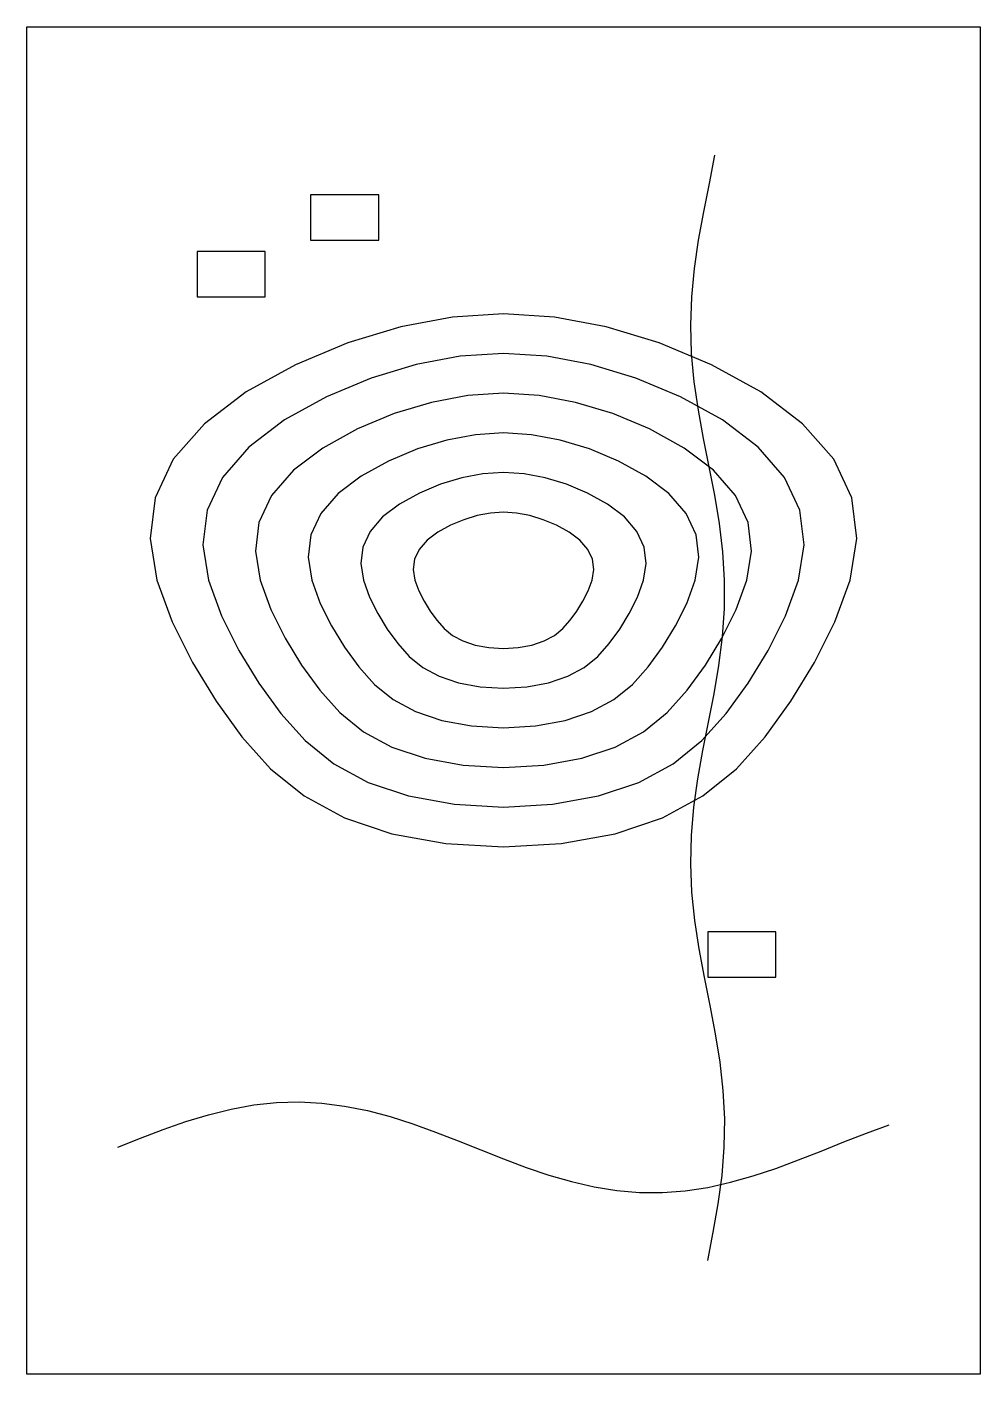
# Model space of a CAD drawing. Extents: x 788100 to 788940, y 9236860 to 9238048.
import ezdxf

# ---------------------------------------------------------------- set-up
doc = ezdxf.new("R2010")
doc.units = 0
for name, color, linetype in [('990_1_SKETSA_COKLAT_014', 30, 'CONTINUOUS'), ('990_2_SKETSA_COKLAT_025', 30, 'CONTINUOUS'), ('990_3_SKETSA_HITAM_035', 7, 'CONTINUOUS'), ('990_4_SKETSA_BIRU_018', 5, 'CONTINUOUS'), ('990_5_SKETSA_HITAM_050', 7, 'CONTINUOUS'), ('FRAME', 8, 'CONTINUOUS')]:
    doc.layers.add(name, color=color, linetype=linetype)

msp = doc.modelspace()

# ---------------------------------------------------------------- linework, layer by layer
at = {"layer": '990_1_SKETSA_COKLAT_014'}
for points in [[(788825.5, 9237560), (788831.3278, 9237596.7621), (788827.0018, 9237632.619), (788811.0221, 9237666.6878), (788783.6088, 9237698.1295), (788746.7136, 9237726.1701), (788703.4527, 9237750.119), (788657.1753, 9237769.3865), (788610.5204, 9237783.4983), (788564.81, 9237792.1068), (788520, 9237795), (788475.19, 9237792.1068), (788429.4796, 9237783.4983), (788382.8247, 9237769.3865), (788336.5473, 9237750.119), (788293.2864, 9237726.1701), (788256.3912, 9237698.1295), (788228.9779, 9237666.6878), (788212.9982, 9237632.619), (788208.6722, 9237596.7621), (788214.5, 9237560), (788227.8503, 9237523.2379), (788245.9063, 9237487.381), (788266.6171, 9237453.3122), (788289.2994, 9237421.8705), (788314.6714, 9237393.8299), (788344.3159, 9237369.881), (788379.7871, 9237350.6135), (788421.711, 9237336.5017), (788469.2285, 9237327.8932), (788520, 9237325), (788570.7715, 9237327.8932), (788618.289, 9237336.5017), (788660.2129, 9237350.6135), (788695.6841, 9237369.881), (788725.3286, 9237393.8299), (788750.7006, 9237421.8705), (788773.3829, 9237453.3122), (788794.0937, 9237487.381), (788812.1497, 9237523.2379), (788825.5, 9237560)], [(788780, 9237560), (788784.9599, 9237591.2869), (788781.2782, 9237621.8034), (788767.6784, 9237650.7981), (788744.3479, 9237677.5571), (788712.9478, 9237701.4214), (788676.1299, 9237721.8034), (788636.745, 9237738.2013), (788597.0387, 9237750.2113), (788558.1362, 9237757.5377), (788520, 9237760), (788481.8638, 9237757.5377), (788442.9613, 9237750.2113), (788403.255, 9237738.2013), (788363.8701, 9237721.8034), (788327.0522, 9237701.4214), (788295.6521, 9237677.5571), (788272.3216, 9237650.7981), (788258.7218, 9237621.8034), (788255.0401, 9237591.2869), (788260, 9237560), (788271.3619, 9237528.7131), (788286.7288, 9237498.1966), (788304.355, 9237469.2019), (788323.659, 9237442.4429), (788345.2522, 9237418.5786), (788370.4816, 9237398.1966), (788400.6699, 9237381.7987), (788436.3498, 9237369.7887), (788476.7902, 9237362.4623), (788520, 9237360), (788563.2098, 9237362.4623), (788603.6502, 9237369.7887), (788639.3301, 9237381.7987), (788669.5184, 9237398.1966), (788694.7478, 9237418.5786), (788716.341, 9237442.4429), (788735.645, 9237469.2019), (788753.2712, 9237498.1966), (788768.6381, 9237528.7131), (788780, 9237560)], [(788689, 9237560), (788692.2239, 9237580.3365), (788689.8308, 9237600.1722), (788680.9909, 9237619.0188), (788665.8261, 9237636.4121), (788645.416, 9237651.9239), (788621.4845, 9237665.1722), (788595.8842, 9237675.8308), (788570.0751, 9237683.6373), (788544.7885, 9237688.3995), (788520, 9237690), (788495.2115, 9237688.3995), (788469.9249, 9237683.6373), (788444.1158, 9237675.8308), (788418.5155, 9237665.1722), (788394.584, 9237651.9239), (788374.1739, 9237636.4121), (788359.0091, 9237619.0188), (788350.1692, 9237600.1722), (788347.7761, 9237580.3365), (788351, 9237560), (788358.3853, 9237539.6635), (788368.3737, 9237519.8278), (788379.8307, 9237500.9812), (788392.3784, 9237483.5879), (788406.414, 9237468.0761), (788422.813, 9237454.8278), (788442.4354, 9237444.1692), (788465.6274, 9237436.3627), (788491.9137, 9237431.6005), (788520, 9237430), (788548.0863, 9237431.6005), (788574.3726, 9237436.3627), (788597.5646, 9237444.1692), (788617.187, 9237454.8278), (788633.586, 9237468.0761), (788647.6216, 9237483.5879), (788660.1693, 9237500.9812), (788671.6263, 9237519.8278), (788681.6147, 9237539.6635), (788689, 9237560)], [(788643.5, 9237560), (788645.8559, 9237574.8613), (788644.1071, 9237589.3566), (788637.6472, 9237603.1291), (788626.5652, 9237615.8396), (788611.6502, 9237627.1751), (788594.1617, 9237636.8566), (788575.4539, 9237644.6456), (788556.5934, 9237650.3504), (788538.1147, 9237653.8304), (788520, 9237655), (788501.8853, 9237653.8304), (788483.4066, 9237650.3504), (788464.5461, 9237644.6456), (788445.8383, 9237636.8566), (788428.3498, 9237627.1751), (788413.4348, 9237615.8396), (788402.3528, 9237603.1291), (788395.8929, 9237589.3566), (788394.1441, 9237574.8613), (788396.5, 9237560), (788401.8969, 9237545.1387), (788409.1962, 9237530.6434), (788417.5686, 9237516.8709), (788426.738, 9237504.1604), (788436.9948, 9237492.8249), (788448.9788, 9237483.1434), (788463.3182, 9237475.3544), (788480.2662, 9237469.6496), (788499.4754, 9237466.1696), (788520, 9237465), (788540.5246, 9237466.1696), (788559.7338, 9237469.6496), (788576.6818, 9237475.3544), (788591.0212, 9237483.1434), (788603.0052, 9237492.8249), (788613.262, 9237504.1604), (788622.4314, 9237516.8709), (788630.8038, 9237530.6434), (788638.1031, 9237545.1387), (788643.5, 9237560)], [(788598, 9237560), (788599.488, 9237569.3861), (788598.3834, 9237578.541), (788594.3035, 9237587.2394), (788587.3044, 9237595.2671), (788577.8843, 9237602.4264), (788566.839, 9237608.541), (788555.0235, 9237613.4604), (788543.1116, 9237617.0634), (788531.4409, 9237619.2613), (788520, 9237620), (788508.5591, 9237619.2613), (788496.8884, 9237617.0634), (788484.9765, 9237613.4604), (788473.161, 9237608.541), (788462.1157, 9237602.4264), (788452.6956, 9237595.2671), (788445.6965, 9237587.2394), (788441.6166, 9237578.541), (788440.512, 9237569.3861), (788442, 9237560), (788445.4086, 9237550.6139), (788450.0186, 9237541.459), (788455.3065, 9237532.7606), (788461.0977, 9237524.7329), (788467.5757, 9237517.5736), (788475.1445, 9237511.459), (788484.201, 9237506.5396), (788494.9049, 9237502.9366), (788507.0371, 9237500.7387), (788520, 9237500), (788532.9629, 9237500.7387), (788545.0951, 9237502.9366), (788555.799, 9237506.5396), (788564.8555, 9237511.459), (788572.4243, 9237517.5736), (788578.9023, 9237524.7329), (788584.6935, 9237532.7606), (788589.9814, 9237541.459), (788594.5914, 9237550.6139), (788598, 9237560)]]:
    msp.add_lwpolyline(points, dxfattribs=at)
at = {"layer": '990_2_SKETSA_COKLAT_025'}
msp.add_lwpolyline([(788734.5, 9237560), (788738.5919, 9237585.8117), (788735.5545, 9237610.9878), (788724.3347, 9237634.9084), (788705.087, 9237656.9846), (788679.1819, 9237676.6726), (788648.8072, 9237693.4878), (788616.3146, 9237707.0161), (788583.5569, 9237716.9243), (788551.4623, 9237722.9686), (788520, 9237725), (788488.5377, 9237722.9686), (788456.4431, 9237716.9243), (788423.6854, 9237707.0161), (788391.1928, 9237693.4878), (788360.8181, 9237676.6726), (788334.913, 9237656.9846), (788315.6653, 9237634.9084), (788304.4455, 9237610.9878), (788301.4081, 9237585.8117), (788305.5, 9237560), (788314.8736, 9237534.1883), (788327.5512, 9237509.0122), (788342.0929, 9237485.0916), (788358.0187, 9237463.0154), (788375.8331, 9237443.3274), (788396.6473, 9237426.5122), (788421.5527, 9237412.9839), (788450.9886, 9237403.0757), (788484.352, 9237397.0314), (788520, 9237395), (788555.648, 9237397.0314), (788589.0114, 9237403.0757), (788618.4473, 9237412.9839), (788643.3527, 9237426.5122), (788664.1669, 9237443.3274), (788681.9813, 9237463.0154), (788697.9071, 9237485.0916), (788712.4488, 9237509.0122), (788725.1264, 9237534.1883), (788734.5, 9237560)], dxfattribs=at)
at = {"layer": '990_3_SKETSA_HITAM_035'}
msp.add_lwpolyline([(788180, 9237060), (788200, 9237067.9468), (788220, 9237075.5767), (788240, 9237082.5857), (788260, 9237088.6942), (788280, 9237093.6588), (788300, 9237097.2816), (788320, 9237099.418), (788340, 9237099.9829), (788360, 9237098.9539), (788380, 9237096.3719), (788400, 9237092.3399), (788420, 9237087.0185), (788440, 9237080.6201), (788460, 9237073.3995), (788480, 9237065.6448), (788500, 9237057.665), (788520, 9237049.7784), (788540, 9237042.2992), (788560, 9237035.5257), (788580, 9237029.7279), (788600, 9237025.137), (788620, 9237021.9359), (788640, 9237020.2524), (788660, 9237020.1534), (788680, 9237021.643), (788700, 9237024.6618), (788720, 9237029.0894), (788740, 9237034.7493), (788760, 9237041.4159), (788780, 9237048.8234), (788800, 9237056.6764), (788820, 9237064.662), (788840, 9237072.4617), (788860, 9237079.7645)], dxfattribs=at)
at = {"layer": '990_4_SKETSA_BIRU_018'}
msp.add_lwpolyline([(788700, 9236960), (788704.9079, 9236985), (788709.2755, 9237010), (788712.6221, 9237035), (788714.5791, 9237060), (788714.9311, 9237085), (788713.6395, 9237110), (788710.8463, 9237135), (788706.8591, 9237160), (788702.1168, 9237185), (788697.1415, 9237210), (788692.4808, 9237235), (788688.648, 9237260), (788686.0648, 9237285), (788685.0157, 9237310), (788685.6161, 9237335), (788687.8001, 9237360), (788691.327, 9237385), (788695.8088, 9237410), (788700.7519, 9237435), (788705.6123, 9237460), (788709.8548, 9237485), (788713.0125, 9237510), (788714.7376, 9237535), (788714.8404, 9237560), (788713.3094, 9237585), (788710.3133, 9237610), (788706.1818, 9237635), (788701.3698, 9237660), (788696.4069, 9237685), (788691.8397, 9237710), (788688.1708, 9237735), (788685.8041, 9237760), (788685.0001, 9237785), (788685.8475, 9237810), (788688.2529, 9237835), (788691.9514, 9237860), (788696.536, 9237885), (788701.5019, 9237910), (788706.3025, 9237935)], dxfattribs=at)
at = {"layer": '990_5_SKETSA_HITAM_050'}
for points in [[(788350, 9237860), (788410, 9237860), (788410, 9237900), (788350, 9237900), (788350, 9237860)], [(788250, 9237810), (788310, 9237810), (788310, 9237850), (788250, 9237850), (788250, 9237810)], [(788700, 9237210), (788760, 9237210), (788760, 9237250), (788700, 9237250), (788700, 9237210)]]:
    msp.add_lwpolyline(points, dxfattribs=at)
at = {"layer": 'FRAME'}
msp.add_lwpolyline([(788100, 9238048), (788940, 9238048), (788940, 9236860), (788100, 9236860)], close=True, dxfattribs=at)

doc.saveas('drawing.dxf')
